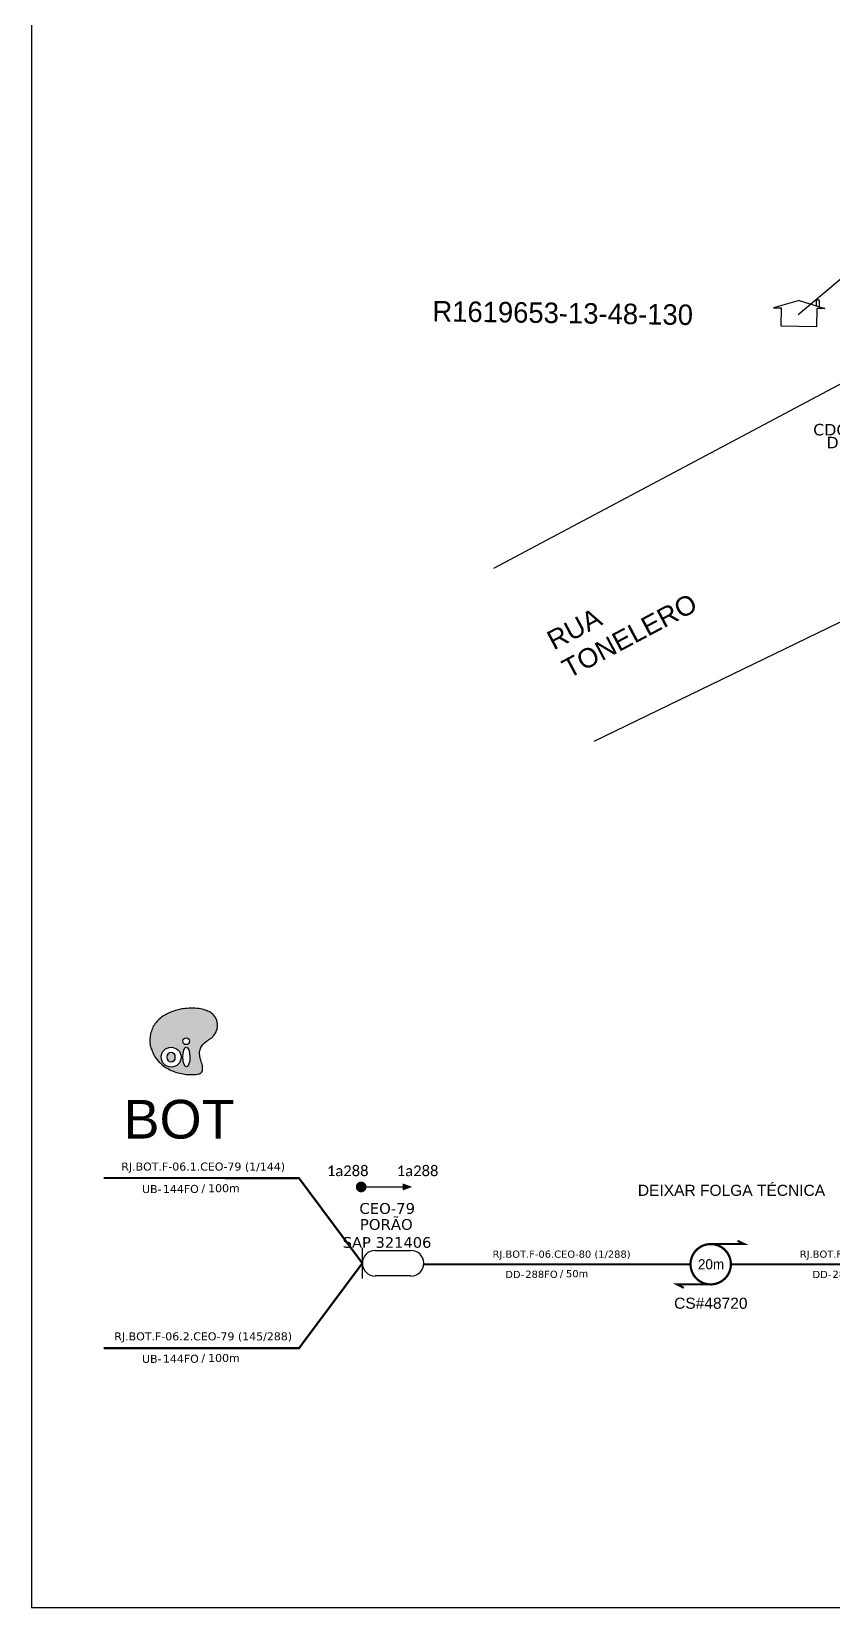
# Model space of a CAD drawing. Header units: inches. Extents: x 2341 to 4108, y -90 to 504.
# Drawn here: x 2340.9 to 2518.4, y -90.1 to 258.9 of the extents above; entities that cross this region are included whole.
import ezdxf
from ezdxf.enums import TextEntityAlignment as Align

# ---------------------------------------------------------------- set-up
doc = ezdxf.new("R2010")
doc.units = ezdxf.units.IN
doc.header["$MEASUREMENT"] = 0
for name, color, linetype in [('20.4-CEO', 1, 'Continuous'), ('20.5-CABO AÉREO', 1, 'Continuous'), ('label_cabos', 7, 'Continuous'), ('Legenda', 1, 'Continuous'), ('Quadra', 98, 'Continuous'), ('Segmento Logradouro Texto', 7, 'Continuous'), ('SETA', 7, 'Continuous'), ('SURVEYS', 7, 'Continuous'), ('SURVEYS_LEGENDAS', 7, 'Continuous')]:
    doc.layers.add(name, color=color, linetype=linetype)
doc.layers.add('40.1-ETIQUETAS', color=1, linetype='Continuous', lineweight=20)
doc.layers.add('EXTRA', color=50, linetype='Continuous', plot=False)
doc.styles.add('ARIAL', font='arial.ttf')
doc.styles.add('DIGICADE', font='arial.ttf')
doc.styles.add('siredit', font='verdana.ttf')

# ---------------------------------------------------------------- blocks, each defined once
blk = doc.blocks.new('OI')
h = blk.add_hatch(color=40)
edge = h.paths.add_edge_path()
edge.add_spline(control_points=[(4.35, -0.67), (3.92, -0.99), (3.26, -1.5), (2.81, -2.59), (2.9, -3.5), (3.06, -4.27), (3.31, -4.85), (3.37, -5.39), (3.4, -5.88), (3.2, -6.4), (2.54, -6.61), (1.65, -6.63), (0.55, -6.67), (-0.56, -6.42), (-1.61, -6.14), (-2.77, -5.61), (-3.92, -4.77), (-4.89, -3.7), (-5.34, -2.65), (-5.6, -1.94), (-5.85, -0.96), (-5.71, 0.47), (-5.1, 2.02), (-4.14, 3.02), (-3.3, 3.61), (-2.37, 4.16), (-1.36, 4.44), (-0.56, 4.7), (0.79, 4.85), (2.24, 4.97), (3.79, 4.57), (4.67, 4.21), (5.44, 3.65), (5.76, 2.99), (6.03, 2.21), (6.01, 1.46), (5.72, 0.64), (5.31, 0.08), (4.88, -0.38), (4.51, -0.55), (4.35, -0.67)], knot_values=[0, 0, 0, 0, 1.60434, 2.417191, 3.427595, 4.282808, 4.776746, 5.304182, 5.888771, 6.258406, 6.858137, 7.79129, 8.986195, 10.124242, 11.187857, 12.242908, 13.953784, 15.414161, 16.515391, 17.349188, 17.675853, 19.552021, 21.515531, 22.568638, 23.63245, 24.621084, 25.782718, 26.745347, 27.142653, 29.870543, 31.004649, 31.921532, 32.709589, 33.801391, 34.042471, 35.192333, 35.971461, 36.628871, 37.254359, 37.836911, 37.836911, 37.836911, 37.836911], degree=3, periodic=0)
h.paths.add_polyline_path([(1.13, -0.87, -1), (-0.04, -0.87, -1)], flags=16)
edge = h.paths.add_edge_path(flags=16)
edge.add_ellipse((0.56, -3.59), major_axis=(-0.02, 1.71), ratio=0.361305, start_angle=0, end_angle=360)
h.paths.add_polyline_path([(-0.36, -3.62, -1), (-3.8, -3.62, -1)], flags=16)
edge = h.paths.add_edge_path(flags=0)
edge.add_ellipse((-2.08, -3.62), major_axis=(0, 0.885), ratio=0.758294, start_angle=0, end_angle=360)
at = {"color": 40}
for centre, radius in [((-2.08, -3.62), 1.72), ((0.54, -0.87), 0.587)]:
    blk.add_circle(centre, radius, dxfattribs=at)
blk.add_ellipse((0.56, -3.59), major_axis=(-0.02, 1.71), ratio=0.361305, dxfattribs=at)
blk.add_ellipse((-2.08, -3.62), major_axis=(0, 0.885), ratio=0.758294, start_param=-3.141592653589792, end_param=3.141592653589792, dxfattribs=at)
at = {"color": 40, "start_tangent": (-0.800898, -0.598801), "end_tangent": (-0.800898, -0.598801)}
blk.add_spline([(4.35, -0.67), (3.2, -1.78), (2.9, -2.54), (2.92, -3.55), (3.12, -4.38), (3.28, -4.85), (3.37, -5.37), (3.35, -5.95), (3.2, -6.29), (2.66, -6.55), (1.73, -6.63), (0.54, -6.62), (-0.58, -6.41), (-1.6, -6.11), (-2.56, -5.67), (-3.95, -4.67), (-4.89, -3.56), (-5.37, -2.56), (-5.64, -1.78), (-5.72, -1.46), (-5.63, 0.42), (-4.84, 2.22), (-4.13, 2.99), (-3.27, 3.62), (-2.4, 4.09), (-1.3, 4.47), (-0.37, 4.72), (0.02, 4.77), (2.75, 4.8), (3.85, 4.53), (4.69, 4.16), (5.31, 3.68), (5.85, 2.73), (5.93, 2.5), (5.94, 1.35), (5.67, 0.62), (5.29, 0.08), (4.84, -0.36), (4.35, -0.67)], degree=3, dxfattribs=at)
blk = doc.blocks.new('ETIQUETA_RS5F')
at = {"layer": '40.1-ETIQUETAS', "color": 0, "style": 'siredit'}
blk.add_text('/', height=1.5, dxfattribs=at).set_placement((1.55, -1.95), align=Align.MIDDLE_RIGHT)
for tag, p in [('ETIQUETA_R_PRIMARIA', (1.18, 4.1)), ('ETIQUETA_R_SECUNDARIA', (1.18, 2.1)), ('F_ATIVAS/F_MORTAS', (1.11, -4.24))]:
    blk.add_attdef(tag, text='', height=1.5, dxfattribs=at).set_placement(p, align=Align.MIDDLE_CENTER)
for tag, p in [('TIPO_CABO', (-6.62, -2.12)), ('CAP_CABO', (0.37, -2.09))]:
    blk.add_attdef(tag, text='', height=1.5, dxfattribs=at).set_placement(p, align=Align.MIDDLE_RIGHT)
blk.add_attdef('METROS', text='', height=1.5, dxfattribs=at).set_placement((2.11, -1.95), align=Align.MIDDLE_LEFT)
for tag, p in [('FUSÃO_1', (0.82, -8.39)), ('FUSÃO_2', (0.82, -10.6)), ('FUSÃO_3', (0.82, -12.93)), ('FUSÃO_4', (0.82, -15.14)), ('FUSÃO_5', (0.82, -17.16))]:
    blk.add_attdef(tag, text='', height=1.5, dxfattribs=at).set_placement(p, align=Align.CENTER)
blk = doc.blocks.new('LEGENDA DOS CABOS')
at = {"layer": 'EXTRA', "style": 'siredit'}
for tag, p in [('ID', (4.6, 0.97)), ('XX', (9.03, 0.97))]:
    blk.add_attdef(tag, text='', height=0.48, rotation=359.69, dxfattribs=at).set_placement(p, align=Align.MIDDLE_CENTER)
at = {"layer": 'Legenda', "color": 7, "style": 'siredit'}
for tag, p in [('TIPO_CABO', (1.31, 0)), ('CABO', (4.69, -0.05)), ('/', (6.81, -0.05)), ('METROS', (10.03, -0.05))]:
    blk.add_attdef(tag, text='', height=0.8, rotation=359.69, dxfattribs=at).set_placement(p, align=Align.MIDDLE_CENTER)
blk = doc.blocks.new('LVLV')
for p, q in [((0, 0.0000254), (-0.0000251, 0.000018)), ((-0.0000251, 0.000018), (-0.0000173, 0.000018)), ((-0.0000172, 0), (-0.0000172, 0.0000179)), ((0, 0.0000254), (0.0000251, 0.000018)), ((0.0000169, 0.0000264), (0.0000195, 0.0000264)), ((0.0000169, 0.0000205), (0.0000169, 0.0000264)), ((0.0000251, 0.000018), (0.0000172, 0.000018)), ((0.0000172, 0.000018), (0.0000172, 0)), ((0.0000195, 0.0000264), (0.0000195, 0.0000198)), ((0.0000172, 0), (-0.0000172, 0))]:
    blk.add_line(p, q)

msp = doc.modelspace()

# ---------------------------------------------------------------- linework, layer by layer
msp.add_lwpolyline([(2340.92, -90.07), (3179.49, -90.07), (3179.49, 503.93), (2340.92, 503.93), (2340.92, -90.07)])
at = {"color": 4}
msp.add_lwpolyline([(2543.57, 223.84), (2510.59, 196.14)], dxfattribs=at)
at = {"color": 0, "const_width": 1.18}
msp.add_lwpolyline([(2413.29, 3.04, 1), (2414.47, 3.04, 1)], format="xyb", close=True, dxfattribs=at)
at = {"color": 7, "const_width": 0.496}
msp.add_lwpolyline([(2491.24, -9.61, 1.000012), (2491.24, -18.54, 0.999978)], format="xyb", close=True, dxfattribs=at)
at = {"color": 7, "const_width": 0.465}
for points in [[(2491.24, -9.61), (2498.68, -9.61), (2497.19, -8.87)], [(2491.24, -18.54), (2483.79, -18.54), (2485.28, -19.29)]]:
    msp.add_lwpolyline(points, dxfattribs=at)
at = {"layer": '20.4-CEO', "color": 0}
for p, q in [((2416.97, -11.02), (2424.9, -11.02)), ((2424.9, -16.67), (2416.97, -16.67))]:
    msp.add_line(p, q, dxfattribs=at)
at = {"layer": '20.4-CEO', "color": 0, "const_width": 0.472}
for points in [[(2356.86, 5.03), (2400.12, 4.98), (2414.14, -13.85)], [(2356.86, -32.65), (2400.12, -32.66), (2414.14, -13.85)]]:
    msp.add_lwpolyline(points, dxfattribs=at)
at = {"layer": '20.4-CEO', "color": 0}
msp.add_lwpolyline([(2414.14, -17.26), (2414.14, -10.44)], dxfattribs=at)
for centre, start, end in [((2416.97, -13.85), 90, 270), ((2424.9, -13.85), 270, 90)]:
    msp.add_arc(centre, 2.83, start, end, dxfattribs=at)
at = {"layer": '20.5-CABO AÉREO', "color": 7, "ltscale": 8, "const_width": 0.472}
for points in [[(2427.72, -14.08), (2486.77, -14.08)], [(2495.7, -14.08), (2554.76, -14.08)]]:
    msp.add_lwpolyline(points, dxfattribs=at)
at = {"layer": 'Quadra'}
msp.add_lwpolyline([(2443.25, 140.06), (2570.95, 207.91), (2610.94, 231.84), (2612.19, 232.95), (2613.03, 234.35), (2613.34, 235.91), (2613.13, 237.52), (2612.39, 238.95), (2601.47, 253.71)], dxfattribs=at)
msp.add_lwpolyline([(2676.18, 141.14), (2642.75, 183.43, 0.358625), (2633.95, 185.33), (2569.07, 151.93), (2465.4, 101.64)], format="xyb", dxfattribs=at)
at = {"layer": 'SETA', "color": 0}
msp.add_lwpolyline([(2413.88, 3.04), (2424.16, 3.04)], dxfattribs=at)
msp.add_solid([(2423.03, 3.83), (2425.19, 3.05), (2423.03, 2.25)], dxfattribs=at)

# ---------------------------------------------------------------- block references
at = {"color": 5, "xscale": 1.275943447824559, "yscale": 1.275943428709428, "zscale": 1.275943435695428, "rotation": 0.1532885625447551}
msp.add_blockref('OI', (2374.46, 36.4), dxfattribs=at)
at = {"layer": '40.1-ETIQUETAS', "color": 7}
ref = msp.add_blockref('ETIQUETA_RS5F', (2377.51, 5.07), dxfattribs=dict(at, xscale=1.181102362204724, yscale=1.181102362204724, zscale=1.181102362204724))
ref.add_attrib('ETIQUETA_R_SECUNDARIA', 'RJ.BOT.F-06.1.CEO-79 (1/144)', dxfattribs={"color": 0, "height": 1.7717, "style": 'siredit'}).set_placement((2378.91, 7.55), align=Align.MIDDLE_CENTER)
ref.add_attrib('TIPO_CABO', 'UB-', dxfattribs={"color": 0, "height": 1.772, "style": 'siredit'}).set_placement((2369.7, 2.57), align=Align.MIDDLE_RIGHT)
ref.add_attrib('CAP_CABO', '144FO', dxfattribs={"color": 0, "height": 1.772, "style": 'siredit'}).set_placement((2377.94, 2.6), align=Align.MIDDLE_RIGHT)
ref.add_attrib('METROS', '100m', dxfattribs={"color": 0, "height": 1.772, "style": 'siredit'}).set_placement((2380, 2.76), align=Align.MIDDLE_LEFT)
ref = msp.add_blockref('ETIQUETA_RS5F', (2456.94, -14.08), dxfattribs=dict(at, xscale=1.062992125983822, yscale=1.062992125984359, zscale=1.062992125984252))
ref.add_attrib('ETIQUETA_R_SECUNDARIA', 'RJ.BOT.F-06.CEO-80 (1/288)', dxfattribs={"color": 0, "height": 1.5945, "style": 'siredit'}).set_placement((2458.23, -11.84), align=Align.MIDDLE_CENTER)
ref.add_attrib('TIPO_CABO', 'DD-', dxfattribs={"color": 0, "height": 1.594, "style": 'siredit'}).set_placement((2449.94, -16.33), align=Align.MIDDLE_RIGHT)
ref.add_attrib('CAP_CABO', '288FO', dxfattribs={"color": 0, "height": 1.594, "style": 'siredit'}).set_placement((2457.36, -16.3), align=Align.MIDDLE_RIGHT)
ref.add_attrib('METROS', '50m', dxfattribs={"color": 0, "height": 1.594, "style": 'siredit'}).set_placement((2459.22, -16.15), align=Align.MIDDLE_LEFT)
ref = msp.add_blockref('ETIQUETA_RS5F', (2524.93, -14.08), dxfattribs=dict(at, xscale=1.062992125983822, yscale=1.062992125984359, zscale=1.062992125984252))
ref.add_attrib('ETIQUETA_R_SECUNDARIA', 'RJ.BOT.F-06.CEO-80 (1/288)', dxfattribs={"color": 0, "height": 1.5945, "style": 'siredit'}).set_placement((2526.22, -11.84), align=Align.MIDDLE_CENTER)
ref.add_attrib('TIPO_CABO', 'DD-', dxfattribs={"color": 0, "height": 1.594, "style": 'siredit'}).set_placement((2517.93, -16.33), align=Align.MIDDLE_RIGHT)
ref.add_attrib('CAP_CABO', '288FO', dxfattribs={"color": 0, "height": 1.594, "style": 'siredit'}).set_placement((2525.35, -16.3), align=Align.MIDDLE_RIGHT)
ref.add_attrib('METROS', '400m', dxfattribs={"color": 0, "height": 1.594, "style": 'siredit'}).set_placement((2527.2, -16.16), align=Align.MIDDLE_LEFT)
ref = msp.add_blockref('ETIQUETA_RS5F', (2377.51, -32.52), dxfattribs=dict(at, xscale=1.181102362204724, yscale=1.181102362204724, zscale=1.181102362204724))
ref.add_attrib('ETIQUETA_R_SECUNDARIA', 'RJ.BOT.F-06.2.CEO-79 (145/288)', dxfattribs={"color": 0, "height": 1.7717, "style": 'siredit'}).set_placement((2378.91, -30.04), align=Align.MIDDLE_CENTER)
ref.add_attrib('TIPO_CABO', 'UB-', dxfattribs={"color": 0, "height": 1.772, "style": 'siredit'}).set_placement((2369.7, -35.02), align=Align.MIDDLE_RIGHT)
ref.add_attrib('CAP_CABO', '144FO', dxfattribs={"color": 0, "height": 1.772, "style": 'siredit'}).set_placement((2377.94, -34.99), align=Align.MIDDLE_RIGHT)
ref.add_attrib('METROS', '100m', dxfattribs={"color": 0, "height": 1.772, "style": 'siredit'}).set_placement((2380, -34.83), align=Align.MIDDLE_LEFT)
at = {"layer": 'label_cabos', "color": 0, "lineweight": 0}
ref = msp.add_blockref('LEGENDA DOS CABOS', (2513.76, 166.5), dxfattribs=dict(at, xscale=2.551181102362201, yscale=2.551181102362201, zscale=2.551181102362205))
ref.add_attrib('ID', 'CDOI-25220', dxfattribs={"color": 0, "height": 2.551, "rotation": 359.69, "style": 'siredit'}).set_placement((2524.58, 170.66), align=Align.MIDDLE_CENTER)
ref.add_attrib('CABO', '12FO', dxfattribs={"color": 0, "height": 2.551, "rotation": 359.69, "style": 'siredit'}).set_placement((2529.49, 167.71), align=Align.MIDDLE_CENTER)
ref.add_attrib('METROS', 'CL=250m', dxfattribs={"color": 0, "height": 2.551, "rotation": 359.69, "style": 'siredit'}).set_placement((2550.39, 167.71), align=Align.MIDDLE_CENTER)
ref.add_attrib('XX', 'Aéreo/Subt.', dxfattribs={"color": 0, "height": 2.5512, "rotation": 359.69, "style": 'siredit'}).set_placement((2550.26, 170.77), align=Align.MIDDLE_CENTER)
ref.add_attrib('/', '/', dxfattribs={"color": 0, "height": 2.55, "rotation": 359.69, "style": 'siredit'}).set_placement((2537.21, 167.71), align=Align.MIDDLE_CENTER)
ref.add_attrib('TIPO_CABO', 'DD -', dxfattribs={"color": 0, "height": 2.551, "rotation": 359.69, "style": 'siredit'}).set_placement((2520.75, 167.84), align=Align.MIDDLE_CENTER)
at = {"layer": 'SURVEYS', "color": 0, "xscale": 226800, "yscale": 226800, "zscale": 226800, "rotation": 359.18692796618}
msp.add_blockref('LVLV', (2510.74, 193.54), dxfattribs=at)

# ---------------------------------------------------------------- texts
at = {"color": 7, "style": 'ARIAL'}
msp.add_text('BOT', height=8.572, dxfattribs=at).set_placement((2361.27, 13.75))
at = {"color": 0, "style": 'ARIAL'}
msp.add_text('DEIXAR FOLGA TÉCNICA', height=2.4608, rotation=359.9867, dxfattribs=at).set_placement((2475.12, 1.07))
at = {"color": 7}
msp.add_text('20m', height=2.232, dxfattribs=at).set_placement((2488.41, -15.19))
at = {"color": 7, "style": 'ARIAL'}
msp.add_text('CS#48720', height=2.461, rotation=359.9867, dxfattribs=at).set_placement((2483.14, -23.93))
at = {"color": 0, "char_height": 2.3622, "width": 174.3823, "attachment_point": 5, "rotation": 359.9166}
for insert in [(2410.9, 6.6), (2426.37, 6.6)]:
    msp.add_mtext('{\\fCalibri|b0|i0|c0|p34;\\C256;1a288}', dxfattribs=dict(at, insert=insert))
at = {"layer": '20.4-CEO', "color": 0, "style": 'siredit'}
for s, height, p in [('CEO-79', 2.395, (2419.64, -1.72)), ('PORÃO', 2.395, (2419.44, -5.26)), ('          SAP 321406', 2.3622, (2414.46, -9.25))]:
    msp.add_text(s, height=height, dxfattribs=at).set_placement(p, align=Align.MIDDLE_CENTER)
at = {"layer": 'Segmento Logradouro Texto', "linetype": 'Continuous', "insert": (2454.51, 125.55), "char_height": 4.252, "width": 32.0338, "attachment_point": 1, "rotation": 28.0151, "style": 'DIGICADE'}
msp.add_mtext('\\fArial|b0|i0|c0|p34;\\W1.0000000000;\\T1.0000000000;\\o\\lRUA TONELERO', dxfattribs=at)
at = {"layer": 'SURVEYS_LEGENDAS', "color": 0}
msp.add_text('R1619653-13-48-130', height=4.536, rotation=359.1869, dxfattribs=at).set_placement((2429.62, 194.68))

doc.saveas('drawing.dxf')
